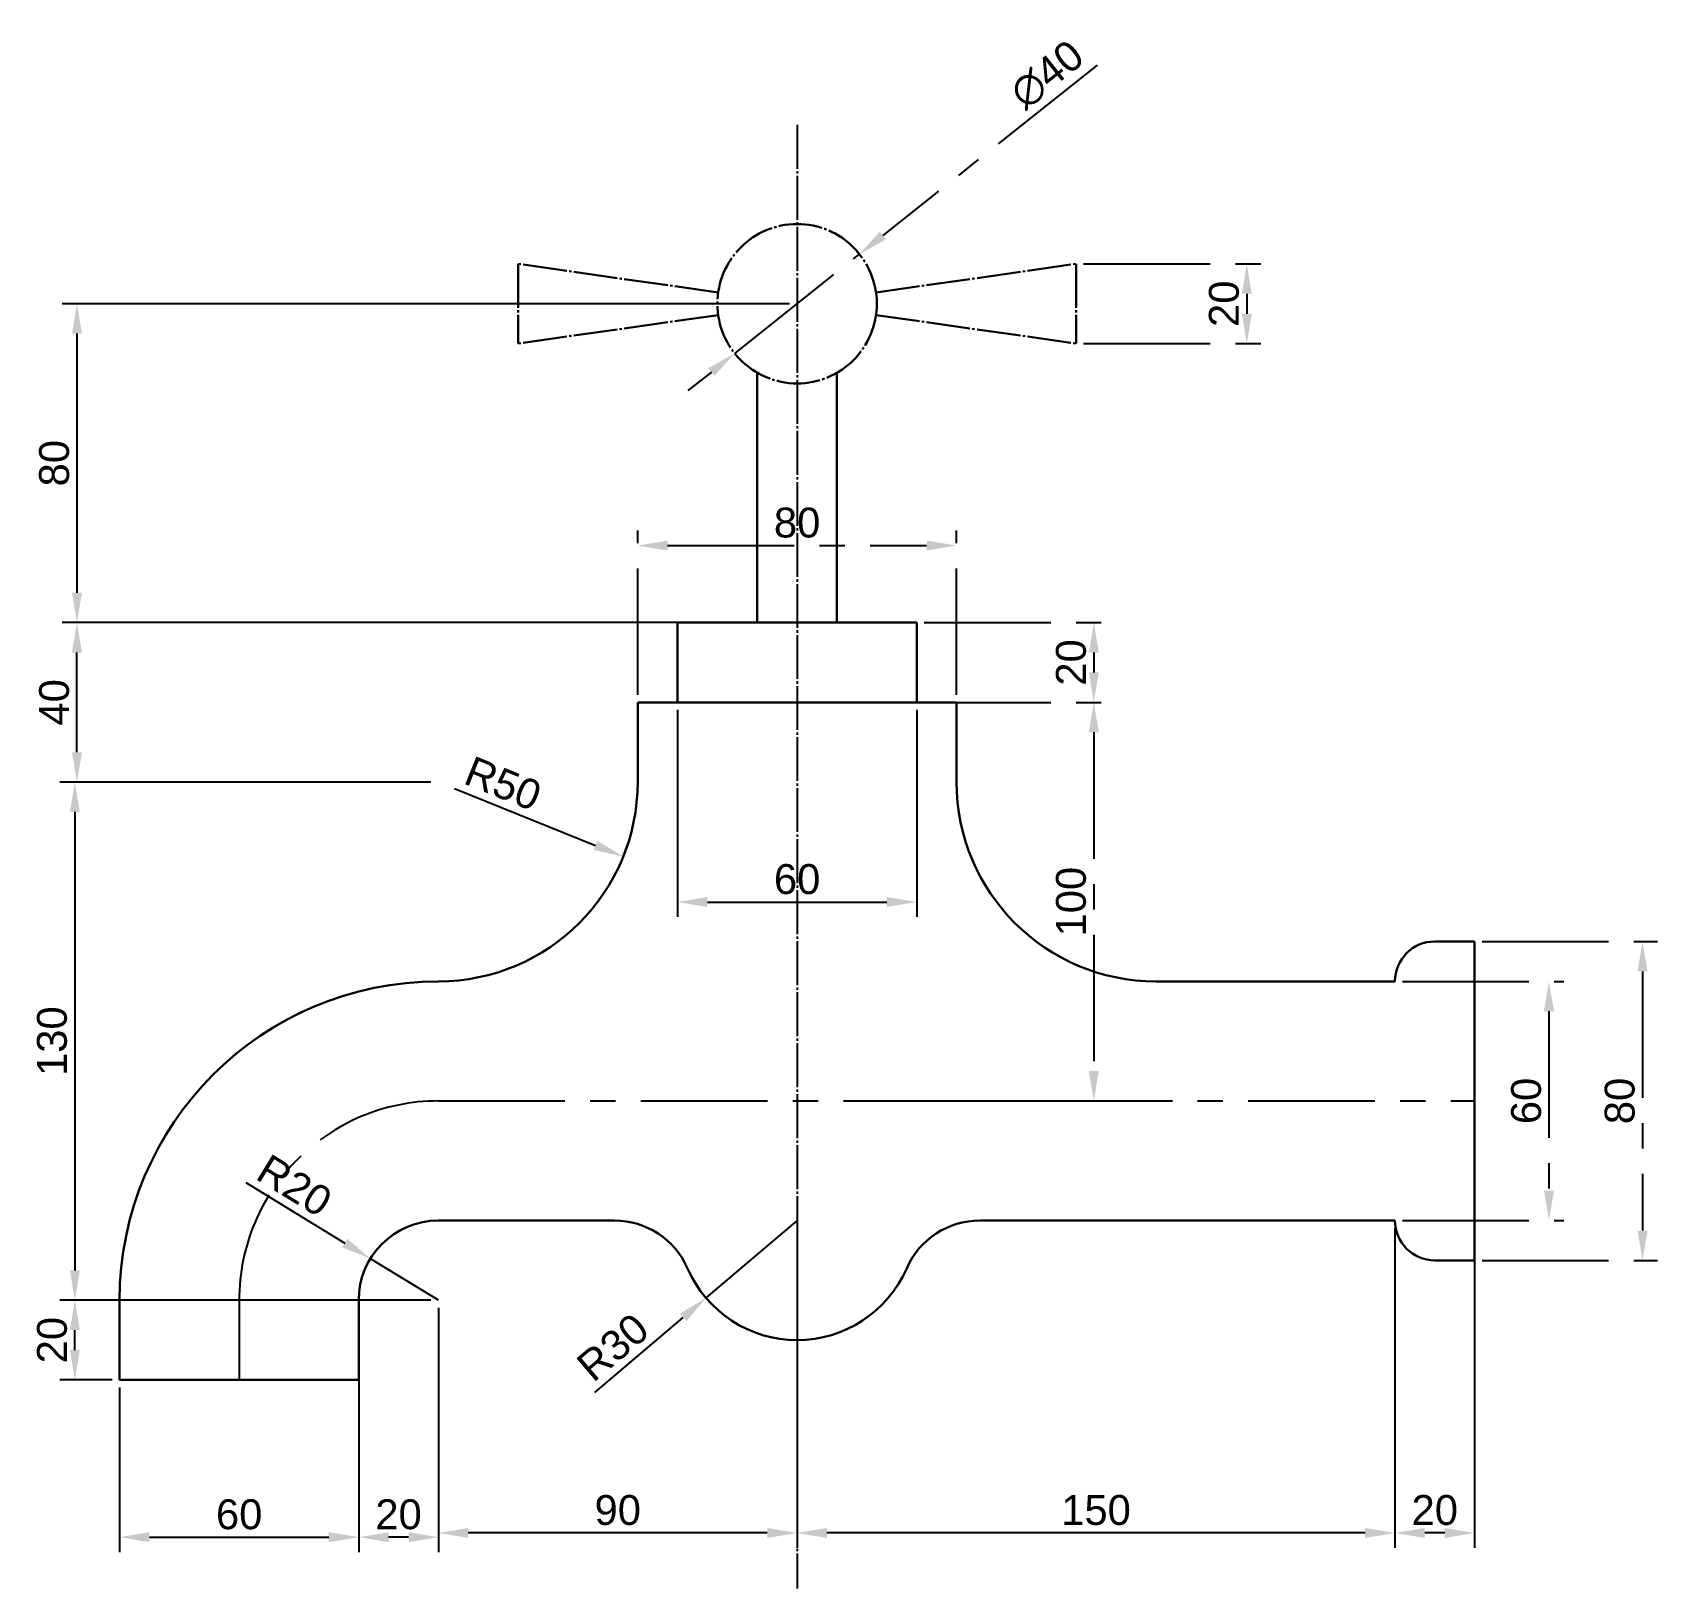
# Model space of a CAD drawing. Header units: millimetres. Extents: x 1235 to 1643, y 1774 to 2164.
import ezdxf

# ---------------------------------------------------------------- set-up
doc = ezdxf.new("R2010")
doc.units = ezdxf.units.MM
doc.linetypes.add('CENTER', pattern=[50.8, 31.75, -6.35, 6.35, -6.35])
doc.linetypes.add('JIS_08_11', pattern=[12.8, 11, -0.6, 0.6, -0.6])
doc.layers.add('圖層1', color=1, linetype='Continuous')
doc.layers.add('圖層5', color=41, linetype='Continuous')
doc.layers.add('圖層2', color=7, linetype='Continuous', lineweight=30)
doc.styles.get("Standard").update_dxf_attribs({"font": 'arial.ttf'})
doc.dimstyles.new('ISO-25', dxfattribs={"dimscale": 3, "dimtxt": 2.5, "dimasz": 2.5, "dimexe": 1.25, "dimexo": 0.625, "dimtad": 1, "dimtxsty": 'Standard', "dimcen": 2.5, "dimadec": 0, "dimazin": 0, "dimtfac": 1, "dimtmove": 0, "dimatfit": 3, "dimfxl": 1, "dimarcsym": 0})

# ---------------------------------------------------------------- blocks, each defined once
blk = doc.blocks.new('*D14')
at = {"layer": 'Defpoints', "color": 0, "lineweight": -3, "transparency": 16777216}
for p in [(1397.16, 1996.36), (1457.16, 1996.36), (1457.16, 1946.27)]:
    blk.add_point(p, dxfattribs=at)
at = {"layer": '圖層5', "color": 0, "lineweight": -2, "transparency": 16777216}
for p, q in [((1397.16, 1994.48), (1397.16, 1942.52)), ((1457.16, 1994.48), (1457.16, 1942.52)), ((1404.66, 1946.27), (1449.66, 1946.27))]:
    blk.add_line(p, q, dxfattribs=at)
at = {"layer": '圖層5', "color": 0, "lineweight": -3, "transparency": 16777216}
for points in [[(1404.66, 1947.52), (1404.66, 1945.02), (1397.16, 1946.27)], [(1449.66, 1947.52), (1449.66, 1945.02), (1457.16, 1946.27)]]:
    blk.add_solid(points, dxfattribs=at)
at = {"layer": '圖層5', "color": 0, "lineweight": -3, "transparency": 16777216, "insert": (1427.16, 1951.98), "char_height": 7.5, "attachment_point": 5}
blk.add_mtext('60', dxfattribs=at)
blk = doc.blocks.new('*D15')
at = {"layer": 'Defpoints', "color": 0, "linetype": 'CENTER', "lineweight": -3, "transparency": 16777216}
for p in [(1442.81, 2108.81), (1411.51, 2083.9)]:
    blk.add_point(p, dxfattribs=at)
at = {"layer": '圖層5', "color": 0, "linetype": 'CENTER', "lineweight": -2, "transparency": 16777216}
for p, q in [((1502.42, 2156.25), (1448.68, 2113.48)), ((1411.51, 2083.9), (1442.81, 2108.81)), ((1405.64, 2079.23), (1399.78, 2074.56))]:
    blk.add_line(p, q, dxfattribs=at)
at = {"layer": '圖層5', "color": 0, "linetype": 'CENTER', "lineweight": -3, "transparency": 16777216}
for points in [[(1447.9, 2114.46), (1449.46, 2112.5), (1442.81, 2108.81)], [(1404.87, 2080.21), (1406.42, 2078.26), (1411.51, 2083.9)]]:
    blk.add_solid(points, dxfattribs=at)
at = {"layer": '圖層5', "color": 0, "linetype": 'CENTER', "lineweight": -3, "transparency": 16777216, "insert": (1489.88, 2153.83), "char_height": 7.5, "attachment_point": 5, "rotation": 38.5144}
blk.add_mtext('∅40', dxfattribs=at)
blk = doc.blocks.new('*D16')
at = {"layer": 'Defpoints', "color": 0, "linetype": 'CENTER', "lineweight": -3, "transparency": 16777216}
for p in [(1497.16, 2106.36), (1497.16, 2086.36), (1539.99, 2086.36)]:
    blk.add_point(p, dxfattribs=at)
at = {"layer": '圖層5', "color": 0, "linetype": 'CENTER', "lineweight": -2, "transparency": 16777216}
for p, q in [((1499.04, 2106.36), (1543.74, 2106.36)), ((1539.99, 2098.86), (1539.99, 2093.86)), ((1499.04, 2086.36), (1543.74, 2086.36))]:
    blk.add_line(p, q, dxfattribs=at)
at = {"layer": '圖層5', "color": 0, "linetype": 'CENTER', "lineweight": -3, "transparency": 16777216}
for points in [[(1538.74, 2098.86), (1541.24, 2098.86), (1539.99, 2106.36)], [(1538.74, 2093.86), (1541.24, 2093.86), (1539.99, 2086.36)]]:
    blk.add_solid(points, dxfattribs=at)
at = {"layer": '圖層5', "color": 0, "linetype": 'CENTER', "lineweight": -3, "transparency": 16777216, "insert": (1534.29, 2096.36), "char_height": 7.5, "attachment_point": 5, "rotation": 90}
blk.add_mtext('20', dxfattribs=at)
blk = doc.blocks.new('*D17')
at = {"layer": 'Defpoints', "color": 0, "linetype": 'CENTER', "lineweight": -3, "transparency": 16777216}
for p in [(1577.16, 1926.36), (1577.16, 1866.36), (1615.81, 1866.36)]:
    blk.add_point(p, dxfattribs=at)
at = {"layer": '圖層5', "color": 0, "linetype": 'CENTER', "lineweight": -2, "transparency": 16777216}
for p, q in [((1579.04, 1926.36), (1619.56, 1926.36)), ((1615.81, 1918.86), (1615.81, 1873.86)), ((1579.04, 1866.36), (1619.56, 1866.36))]:
    blk.add_line(p, q, dxfattribs=at)
at = {"layer": '圖層5', "color": 0, "linetype": 'CENTER', "lineweight": -3, "transparency": 16777216}
for points in [[(1614.56, 1918.86), (1617.06, 1918.86), (1615.81, 1926.36)], [(1614.56, 1873.86), (1617.06, 1873.86), (1615.81, 1866.36)]]:
    blk.add_solid(points, dxfattribs=at)
at = {"layer": '圖層5', "color": 0, "linetype": 'CENTER', "lineweight": -3, "transparency": 16777216, "insert": (1610.11, 1896.36), "char_height": 7.5, "attachment_point": 5, "rotation": 90}
blk.add_mtext('60', dxfattribs=at)
blk = doc.blocks.new('*D18')
at = {"layer": 'Defpoints', "color": 0, "linetype": 'CENTER', "lineweight": -3, "transparency": 16777216}
for p in [(1597.16, 1936.36), (1597.16, 1856.36), (1639.29, 1856.36)]:
    blk.add_point(p, dxfattribs=at)
at = {"layer": '圖層5', "color": 0, "linetype": 'CENTER', "lineweight": -2, "transparency": 16777216}
for p, q in [((1599.04, 1936.36), (1643.04, 1936.36)), ((1639.29, 1928.86), (1639.29, 1863.86)), ((1599.04, 1856.36), (1643.04, 1856.36))]:
    blk.add_line(p, q, dxfattribs=at)
at = {"layer": '圖層5', "color": 0, "linetype": 'CENTER', "lineweight": -3, "transparency": 16777216}
for points in [[(1638.04, 1928.86), (1640.54, 1928.86), (1639.29, 1936.36)], [(1638.04, 1863.86), (1640.54, 1863.86), (1639.29, 1856.36)]]:
    blk.add_solid(points, dxfattribs=at)
at = {"layer": '圖層5', "color": 0, "linetype": 'CENTER', "lineweight": -3, "transparency": 16777216, "insert": (1633.59, 1896.36), "char_height": 7.5, "attachment_point": 5, "rotation": 90}
blk.add_mtext('80', dxfattribs=at)
blk = doc.blocks.new('*D19')
at = {"layer": 'Defpoints', "color": 0, "lineweight": -3, "transparency": 16777216}
for p in [(1245.94, 1846.36), (1257.16, 1846.36), (1257.16, 1826.36)]:
    blk.add_point(p, dxfattribs=at)
at = {"layer": '圖層5', "color": 0, "lineweight": -2, "transparency": 16777216}
for p, q in [((1255.29, 1846.36), (1242.19, 1846.36)), ((1245.94, 1833.86), (1245.94, 1838.86)), ((1255.29, 1826.36), (1242.19, 1826.36))]:
    blk.add_line(p, q, dxfattribs=at)
at = {"layer": '圖層5', "color": 0, "lineweight": -3, "transparency": 16777216}
for points in [[(1244.69, 1838.86), (1247.19, 1838.86), (1245.94, 1846.36)], [(1244.69, 1833.86), (1247.19, 1833.86), (1245.94, 1826.36)]]:
    blk.add_solid(points, dxfattribs=at)
at = {"layer": '圖層5', "color": 0, "lineweight": -3, "transparency": 16777216, "insert": (1240.24, 1836.36), "char_height": 7.5, "attachment_point": 5, "rotation": 90}
blk.add_mtext('20', dxfattribs=at)
blk = doc.blocks.new('*D20')
at = {"layer": 'Defpoints', "color": 0, "linetype": 'CENTER', "lineweight": -3, "transparency": 16777216}
for p in [(1467.16, 2035.7), (1387.16, 1996.36), (1467.16, 1996.36)]:
    blk.add_point(p, dxfattribs=at)
at = {"layer": '圖層5', "color": 0, "linetype": 'CENTER', "lineweight": -2, "transparency": 16777216}
for p, q in [((1387.16, 1998.23), (1387.16, 2039.45)), ((1467.16, 1998.23), (1467.16, 2039.45)), ((1394.66, 2035.7), (1459.66, 2035.7))]:
    blk.add_line(p, q, dxfattribs=at)
at = {"layer": '圖層5', "color": 0, "linetype": 'CENTER', "lineweight": -3, "transparency": 16777216}
for points in [[(1394.66, 2036.95), (1394.66, 2034.45), (1387.16, 2035.7)], [(1459.66, 2036.95), (1459.66, 2034.45), (1467.16, 2035.7)]]:
    blk.add_solid(points, dxfattribs=at)
at = {"layer": '圖層5', "color": 0, "linetype": 'CENTER', "lineweight": -3, "transparency": 16777216, "insert": (1427.16, 2041.41), "char_height": 7.5, "attachment_point": 5}
blk.add_mtext('80', dxfattribs=at)
blk = doc.blocks.new('*D21')
at = {"layer": 'Defpoints', "color": 0, "linetype": 'CENTER', "lineweight": -3, "transparency": 16777216}
for p in [(1457.16, 1996.36), (1457.16, 1896.36), (1501.61, 1896.36)]:
    blk.add_point(p, dxfattribs=at)
at = {"layer": '圖層5', "color": 0, "linetype": 'CENTER', "lineweight": -2, "transparency": 16777216}
for p, q in [((1459.04, 1996.36), (1505.36, 1996.36)), ((1501.61, 1988.86), (1501.61, 1903.86)), ((1459.04, 1896.36), (1505.36, 1896.36))]:
    blk.add_line(p, q, dxfattribs=at)
at = {"layer": '圖層5', "color": 0, "linetype": 'CENTER', "lineweight": -3, "transparency": 16777216}
for points in [[(1500.36, 1988.86), (1502.86, 1988.86), (1501.61, 1996.36)], [(1500.36, 1903.86), (1502.86, 1903.86), (1501.61, 1896.36)]]:
    blk.add_solid(points, dxfattribs=at)
at = {"layer": '圖層5', "color": 0, "linetype": 'CENTER', "lineweight": -3, "transparency": 16777216, "insert": (1495.91, 1946.36), "char_height": 7.5, "attachment_point": 5, "rotation": 90}
blk.add_mtext('100', dxfattribs=at)
blk = doc.blocks.new('*D22')
at = {"layer": 'Defpoints', "color": 0, "linetype": 'CENTER', "lineweight": -3, "transparency": 16777216}
for p in [(1457.16, 2016.36), (1457.16, 1996.36), (1501.61, 1996.36)]:
    blk.add_point(p, dxfattribs=at)
at = {"layer": '圖層5', "color": 0, "linetype": 'CENTER', "lineweight": -2, "transparency": 16777216}
for p, q in [((1459.04, 2016.36), (1505.36, 2016.36)), ((1501.61, 2008.86), (1501.61, 2003.86)), ((1459.04, 1996.36), (1505.36, 1996.36))]:
    blk.add_line(p, q, dxfattribs=at)
at = {"layer": '圖層5', "color": 0, "linetype": 'CENTER', "lineweight": -3, "transparency": 16777216}
for points in [[(1500.36, 2008.86), (1502.86, 2008.86), (1501.61, 2016.36)], [(1500.36, 2003.86), (1502.86, 2003.86), (1501.61, 1996.36)]]:
    blk.add_solid(points, dxfattribs=at)
at = {"layer": '圖層5', "color": 0, "linetype": 'CENTER', "lineweight": -3, "transparency": 16777216, "insert": (1495.91, 2006.36), "char_height": 7.5, "attachment_point": 5, "rotation": 90}
blk.add_mtext('20', dxfattribs=at)
blk = doc.blocks.new('*D23')
at = {"layer": 'Defpoints', "color": 0, "lineweight": -3, "transparency": 16777216}
for p in [(1337.16, 1976.36), (1245.94, 1846.36), (1337.16, 1846.36)]:
    blk.add_point(p, dxfattribs=at)
at = {"layer": '圖層5', "color": 0, "lineweight": -2, "transparency": 16777216}
for p, q in [((1335.29, 1976.36), (1242.19, 1976.36)), ((1245.94, 1968.86), (1245.94, 1853.86)), ((1335.29, 1846.36), (1242.19, 1846.36))]:
    blk.add_line(p, q, dxfattribs=at)
at = {"layer": '圖層5', "color": 0, "lineweight": -3, "transparency": 16777216}
for points in [[(1244.69, 1968.86), (1247.19, 1968.86), (1245.94, 1976.36)], [(1244.69, 1853.86), (1247.19, 1853.86), (1245.94, 1846.36)]]:
    blk.add_solid(points, dxfattribs=at)
at = {"layer": '圖層5', "color": 0, "lineweight": -3, "transparency": 16777216, "insert": (1240.23, 1911.36), "char_height": 7.5, "attachment_point": 5, "rotation": 90}
blk.add_mtext('130', dxfattribs=at)
blk = doc.blocks.new('*D24')
at = {"layer": 'Defpoints', "color": 0, "lineweight": -3, "transparency": 16777216}
for p in [(1246.47, 2016.36), (1337.16, 2016.36), (1337.16, 1976.36)]:
    blk.add_point(p, dxfattribs=at)
at = {"layer": '圖層5', "color": 0, "lineweight": -2, "transparency": 16777216}
for p, q in [((1335.29, 2016.36), (1242.72, 2016.36)), ((1246.47, 1983.86), (1246.47, 2008.86)), ((1335.29, 1976.36), (1242.72, 1976.36))]:
    blk.add_line(p, q, dxfattribs=at)
at = {"layer": '圖層5', "color": 0, "lineweight": -3, "transparency": 16777216}
for points in [[(1245.22, 2008.86), (1247.72, 2008.86), (1246.47, 2016.36)], [(1245.22, 1983.86), (1247.72, 1983.86), (1246.47, 1976.36)]]:
    blk.add_solid(points, dxfattribs=at)
at = {"layer": '圖層5', "color": 0, "lineweight": -3, "transparency": 16777216, "insert": (1240.77, 1996.36), "char_height": 7.5, "attachment_point": 5, "rotation": 90}
blk.add_mtext('40', dxfattribs=at)
blk = doc.blocks.new('*D25')
at = {"layer": 'Defpoints', "color": 0, "lineweight": -3, "transparency": 16777216}
for p in [(1427.16, 2096.36), (1246.47, 2016.36), (1427.16, 2016.36)]:
    blk.add_point(p, dxfattribs=at)
at = {"layer": '圖層5', "color": 0, "lineweight": -2, "transparency": 16777216}
for p, q in [((1425.29, 2096.36), (1242.72, 2096.36)), ((1246.47, 2088.86), (1246.47, 2023.86)), ((1425.29, 2016.36), (1242.72, 2016.36))]:
    blk.add_line(p, q, dxfattribs=at)
at = {"layer": '圖層5', "color": 0, "lineweight": -3, "transparency": 16777216}
for points in [[(1245.22, 2088.86), (1247.72, 2088.86), (1246.47, 2096.36)], [(1245.22, 2023.86), (1247.72, 2023.86), (1246.47, 2016.36)]]:
    blk.add_solid(points, dxfattribs=at)
at = {"layer": '圖層5', "color": 0, "lineweight": -3, "transparency": 16777216, "insert": (1240.77, 2056.36), "char_height": 7.5, "attachment_point": 5, "rotation": 90}
blk.add_mtext('80', dxfattribs=at)
blk = doc.blocks.new('*D26')
at = {"layer": 'Defpoints', "color": 0, "lineweight": -3, "transparency": 16777216}
for p in [(1257.16, 1826.36), (1317.16, 1826.36), (1317.16, 1786.92)]:
    blk.add_point(p, dxfattribs=at)
at = {"layer": '圖層5', "color": 0, "lineweight": -2, "transparency": 16777216}
for p, q in [((1257.16, 1824.48), (1257.16, 1783.17)), ((1317.16, 1824.48), (1317.16, 1783.17)), ((1264.66, 1786.92), (1309.66, 1786.92))]:
    blk.add_line(p, q, dxfattribs=at)
at = {"layer": '圖層5', "color": 0, "lineweight": -3, "transparency": 16777216}
for points in [[(1264.66, 1788.17), (1264.66, 1785.67), (1257.16, 1786.92)], [(1309.66, 1788.17), (1309.66, 1785.67), (1317.16, 1786.92)]]:
    blk.add_solid(points, dxfattribs=at)
at = {"layer": '圖層5', "color": 0, "lineweight": -3, "transparency": 16777216, "insert": (1287.16, 1792.62), "char_height": 7.5, "attachment_point": 5}
blk.add_mtext('60', dxfattribs=at)
blk = doc.blocks.new('*D27')
at = {"layer": 'Defpoints', "color": 0, "lineweight": -3, "transparency": 16777216}
for p in [(1317.16, 1846.36), (1337.16, 1846.36), (1317.16, 1786.92)]:
    blk.add_point(p, dxfattribs=at)
at = {"layer": '圖層5', "color": 0, "lineweight": -2, "transparency": 16777216}
for p, q in [((1317.16, 1844.48), (1317.16, 1783.17)), ((1337.16, 1844.48), (1337.16, 1783.17)), ((1329.66, 1786.92), (1324.66, 1786.92))]:
    blk.add_line(p, q, dxfattribs=at)
at = {"layer": '圖層5', "color": 0, "lineweight": -3, "transparency": 16777216}
for points in [[(1324.66, 1788.17), (1324.66, 1785.67), (1317.16, 1786.92)], [(1329.66, 1788.17), (1329.66, 1785.67), (1337.16, 1786.92)]]:
    blk.add_solid(points, dxfattribs=at)
at = {"layer": '圖層5', "color": 0, "lineweight": -3, "transparency": 16777216, "insert": (1327.16, 1792.62), "char_height": 7.5, "attachment_point": 5}
blk.add_mtext('20', dxfattribs=at)
blk = doc.blocks.new('*D28')
at = {"layer": 'Defpoints', "color": 0, "lineweight": -3, "transparency": 16777216}
for p in [(1337.16, 1836.36), (1427.16, 1836.36), (1337.16, 1787.98)]:
    blk.add_point(p, dxfattribs=at)
at = {"layer": '圖層5', "color": 0, "lineweight": -2, "transparency": 16777216}
for p, q in [((1337.16, 1834.48), (1337.16, 1784.23)), ((1427.16, 1834.48), (1427.16, 1784.23)), ((1419.66, 1787.98), (1344.66, 1787.98))]:
    blk.add_line(p, q, dxfattribs=at)
at = {"layer": '圖層5', "color": 0, "lineweight": -3, "transparency": 16777216}
for points in [[(1344.66, 1789.23), (1344.66, 1786.73), (1337.16, 1787.98)], [(1419.66, 1789.23), (1419.66, 1786.73), (1427.16, 1787.98)]]:
    blk.add_solid(points, dxfattribs=at)
at = {"layer": '圖層5', "color": 0, "lineweight": -3, "transparency": 16777216, "insert": (1382.16, 1793.69), "char_height": 7.5, "attachment_point": 5}
blk.add_mtext('90', dxfattribs=at)
blk = doc.blocks.new('*D29')
at = {"layer": 'Defpoints', "color": 0, "lineweight": -3, "transparency": 16777216}
for p in [(1427.16, 1866.36), (1577.16, 1866.36), (1427.16, 1787.98)]:
    blk.add_point(p, dxfattribs=at)
at = {"layer": '圖層5', "color": 0, "lineweight": -2, "transparency": 16777216}
for p, q in [((1427.16, 1864.48), (1427.16, 1784.23)), ((1577.16, 1864.48), (1577.16, 1784.23)), ((1569.66, 1787.98), (1434.66, 1787.98))]:
    blk.add_line(p, q, dxfattribs=at)
at = {"layer": '圖層5', "color": 0, "lineweight": -3, "transparency": 16777216}
for points in [[(1434.66, 1789.23), (1434.66, 1786.73), (1427.16, 1787.98)], [(1569.66, 1789.23), (1569.66, 1786.73), (1577.16, 1787.98)]]:
    blk.add_solid(points, dxfattribs=at)
at = {"layer": '圖層5', "color": 0, "lineweight": -3, "transparency": 16777216, "insert": (1502.16, 1793.69), "char_height": 7.5, "attachment_point": 5}
blk.add_mtext('150', dxfattribs=at)
blk = doc.blocks.new('*D30')
at = {"layer": 'Defpoints', "color": 0, "lineweight": -3, "transparency": 16777216}
for p in [(1577.16, 1866.36), (1597.16, 1866.36), (1577.16, 1787.98)]:
    blk.add_point(p, dxfattribs=at)
at = {"layer": '圖層5', "color": 0, "lineweight": -2, "transparency": 16777216}
for p, q in [((1577.16, 1864.48), (1577.16, 1784.23)), ((1597.16, 1864.48), (1597.16, 1784.23)), ((1589.66, 1787.98), (1584.66, 1787.98))]:
    blk.add_line(p, q, dxfattribs=at)
at = {"layer": '圖層5', "color": 0, "lineweight": -3, "transparency": 16777216}
for points in [[(1584.66, 1789.23), (1584.66, 1786.73), (1577.16, 1787.98)], [(1589.66, 1789.23), (1589.66, 1786.73), (1597.16, 1787.98)]]:
    blk.add_solid(points, dxfattribs=at)
at = {"layer": '圖層5', "color": 0, "lineweight": -3, "transparency": 16777216, "insert": (1587.16, 1793.69), "char_height": 7.5, "attachment_point": 5}
blk.add_mtext('20', dxfattribs=at)
blk = doc.blocks.new('*D31')
at = {"layer": 'Defpoints', "color": 0, "lineweight": -3, "transparency": 16777216}
for p in [(1337.16, 1976.36), (1383.54, 1957.67)]:
    blk.add_point(p, dxfattribs=at)
at = {"layer": '圖層5', "color": 0, "lineweight": -2, "transparency": 16777216}
blk.add_line((1341.21, 1974.73), (1376.58, 1960.47), dxfattribs=at)
at = {"layer": '圖層5', "color": 0, "lineweight": -3, "transparency": 16777216}
blk.add_solid([(1377.05, 1961.63), (1376.11, 1959.31), (1383.54, 1957.67)], dxfattribs=at)
at = {"layer": '圖層5', "color": 0, "lineweight": -3, "transparency": 16777216, "insert": (1353.38, 1975.97), "char_height": 7.5, "attachment_point": 5, "rotation": 338.047}
blk.add_mtext('R50', dxfattribs=at)
blk = doc.blocks.new('*D32')
at = {"layer": 'Defpoints', "color": 0, "lineweight": -3, "transparency": 16777216}
for p in [(1427.16, 1866.36), (1404.3, 1846.93)]:
    blk.add_point(p, dxfattribs=at)
at = {"layer": '圖層5', "color": 0, "lineweight": -2, "transparency": 16777216}
for p, q in [((1427.16, 1866.36), (1404.3, 1846.93)), ((1376.38, 1823.2), (1398.59, 1842.07))]:
    blk.add_line(p, q, dxfattribs=at)
at = {"layer": '圖層5', "color": 0, "lineweight": -3, "transparency": 16777216}
blk.add_solid([(1397.78, 1843.03), (1399.4, 1841.12), (1404.3, 1846.93)], dxfattribs=at)
at = {"layer": '圖層5', "color": 0, "lineweight": -3, "transparency": 16777216, "insert": (1380.93, 1834.56), "char_height": 7.5, "attachment_point": 5, "rotation": 40.3603}
blk.add_mtext('R30', dxfattribs=at)
blk = doc.blocks.new('*D33')
at = {"layer": 'Defpoints', "color": 0, "lineweight": -3, "transparency": 16777216}
for p in [(1320.1, 1856.79), (1337.16, 1846.36)]:
    blk.add_point(p, dxfattribs=at)
at = {"layer": '圖層5', "color": 0, "lineweight": -2, "transparency": 16777216}
for p, q in [((1288.83, 1875.9), (1313.7, 1860.7)), ((1337.16, 1846.36), (1320.1, 1856.79))]:
    blk.add_line(p, q, dxfattribs=at)
at = {"layer": '圖層5', "color": 0, "lineweight": -3, "transparency": 16777216}
blk.add_solid([(1314.35, 1861.77), (1313.05, 1859.63), (1320.1, 1856.79)], dxfattribs=at)
at = {"layer": '圖層5', "color": 0, "lineweight": -3, "transparency": 16777216, "insert": (1301.04, 1875.12), "char_height": 7.5, "attachment_point": 5, "rotation": 328.5652}
blk.add_mtext('R20', dxfattribs=at)

msp = doc.modelspace()

# ---------------------------------------------------------------- linework, layer by layer
at = {"layer": '圖層1', "linetype": 'JIS_08_11'}
msp.add_line((1427.161, 2141.234), (1427.161, 1774.05), dxfattribs=at)
at = {"layer": '圖層1', "linetype": 'CENTER'}
msp.add_arc((1337.161, 1846.358), 50, 90, 180, dxfattribs=at)
at = {"layer": '圖層2', "color": 0, "linetype": 'JIS_08_11'}
for p, q in [((1357.161, 2106.358), (1357.161, 2086.358)), ((1407.362, 2099.187), (1357.161, 2106.358)), ((1446.96, 2099.187), (1497.161, 2106.358)), ((1497.161, 2106.358), (1497.161, 2086.358)), ((1407.362, 2093.53), (1357.161, 2086.358)), ((1446.96, 2093.53), (1497.161, 2086.358))]:
    msp.add_line(p, q, dxfattribs=at)
at = {"layer": '圖層2', "color": 0}
for p, q in [((1417.161, 2016.358), (1417.161, 2079.038)), ((1437.161, 2016.358), (1437.161, 2079.038)), ((1427.161, 2016.358), (1397.161, 2016.358)), ((1397.161, 2016.358), (1397.161, 1996.358)), ((1427.161, 2016.358), (1457.161, 2016.358)), ((1457.161, 2016.358), (1457.161, 1996.358)), ((1387.161, 1996.358), (1467.161, 1996.358)), ((1387.161, 1996.358), (1387.161, 1976.358)), ((1467.161, 1996.358), (1467.161, 1976.358)), ((1587.161, 1936.358), (1597.161, 1936.358)), ((1597.161, 1856.358), (1597.161, 1936.358)), ((1577.161, 1926.358), (1517.161, 1926.358)), ((1337.161, 1866.358), (1381.336, 1866.358)), ((1577.161, 1866.358), (1472.987, 1866.358)), ((1587.161, 1856.358), (1597.161, 1856.358)), ((1257.161, 1826.358), (1257.161, 1846.358)), ((1317.161, 1826.358), (1317.161, 1846.358)), ((1257.161, 1826.358), (1317.161, 1826.358))]:
    msp.add_line(p, q, dxfattribs=at)
at = {"layer": '圖層2', "color": 242, "linetype": 'CENTER', "lineweight": -3, "true_color": 0xcd2027}
for p, q in [((1337.161, 1896.358), (1597.161, 1896.358)), ((1287.161, 1846.358), (1287.161, 1826.358))]:
    msp.add_line(p, q, dxfattribs=at)
at = {"layer": '圖層2', "color": 0, "linetype": 'JIS_08_11'}
msp.add_circle((1427.161, 2096.358), 20, dxfattribs=at)
at = {"layer": '圖層2', "color": 0}
for centre, radius, start, end in [((1337.161, 1976.358), 50, 270, 0), ((1517.161, 1976.358), 50, 180, 270), ((1587.161, 1926.358), 10, 90, 180), ((1337.161, 1846.358), 80, 90, 180), ((1337.161, 1846.358), 20, 90, 180), ((1381.336, 1846.358), 20, 23.57818, 90), ((1472.987, 1846.358), 20, 90, 156.42182), ((1587.161, 1866.358), 10, 180, 270), ((1427.161, 1866.358), 30, 203.57818, 270), ((1427.161, 1866.358), 30, 270, 336.42182)]:
    msp.add_arc(centre, radius, start, end, dxfattribs=at)

# ---------------------------------------------------------------- dimensions: what is measured, and where the dimension line sits
at = {"layer": '圖層5', "linetype": 'CENTER', "lineweight": -3}
dim = msp.add_diameter_dim_2p(p1=(1411.512, 2083.904), p2=(1442.81, 2108.813), dimstyle='ISO-25', dxfattribs=at)
dim.commit()
dim.dimension.update_dxf_attribs({"geometry": '*D15', "text_midpoint": (1493.563, 2149.204), "dimtype": 163})
for base, p1, p2, picture, middle in [((1539.995, 2086.358), (1497.161, 2106.358), (1497.161, 2086.358), '*D16', (1534.29, 2096.358)), ((1501.612, 1896.358), (1457.161, 1996.358), (1457.161, 1896.358), '*D21', (1495.908, 1946.358)), ((1639.294, 1856.358), (1597.161, 1936.358), (1597.161, 1856.358), '*D18', (1633.589, 1896.358)), ((1615.811, 1866.358), (1577.161, 1926.358), (1577.161, 1866.358), '*D17', (1610.107, 1896.358))]:
    dim = msp.add_linear_dim(base=base, p1=p1, p2=p2, angle=90, dimstyle='ISO-25', dxfattribs=at)
    dim.commit()
    dim.dimension.update_dxf_attribs({"geometry": picture, "text_midpoint": middle})
at = {"layer": '圖層5', "lineweight": -3}
for base, p1, p2, picture, middle in [((1246.47, 2016.358), (1427.161, 2096.358), (1427.161, 2016.358), '*D25', (1240.766, 2056.358)), ((1246.47, 2016.358), (1337.161, 1976.358), (1337.161, 2016.358), '*D24', (1240.766, 1996.358)), ((1245.94, 1846.358), (1337.161, 1976.358), (1337.161, 1846.358), '*D23', (1240.233, 1911.358)), ((1245.94, 1846.358), (1257.161, 1826.358), (1257.161, 1846.358), '*D19', (1240.235, 1836.358))]:
    dim = msp.add_linear_dim(base=base, p1=p1, p2=p2, angle=90, dimstyle='ISO-25', dxfattribs=at)
    dim.commit()
    dim.dimension.update_dxf_attribs({"geometry": picture, "text_midpoint": middle})
at = {"layer": '圖層5', "linetype": 'CENTER', "lineweight": -3}
dim = msp.add_linear_dim(base=(1467.161, 2035.703), p1=(1387.161, 1996.358), p2=(1467.161, 1996.358), dimstyle='ISO-25', dxfattribs=at)
dim.commit()
dim.dimension.update_dxf_attribs({"geometry": '*D20', "text_midpoint": (1427.161, 2041.407)})
dim = msp.add_aligned_dim(p1=(1457.161, 2016.358), p2=(1457.161, 1996.358), distance=44.451, dimstyle='ISO-25', dxfattribs=at)
dim.commit()
dim.dimension.update_dxf_attribs({"geometry": '*D22', "text_midpoint": (1495.908, 2006.358)})
at = {"layer": '圖層5', "lineweight": -3}
for base, p1, p2, picture, middle in [((1457.161, 1946.274), (1397.161, 1996.358), (1457.161, 1996.358), '*D14', (1427.161, 1951.978)), ((1427.161, 1787.985), (1577.161, 1866.358), (1427.161, 1866.358), '*D29', (1502.161, 1793.689)), ((1577.161, 1787.985), (1597.161, 1866.358), (1577.161, 1866.358), '*D30', (1587.161, 1793.689)), ((1317.161, 1786.918), (1337.161, 1846.358), (1317.161, 1846.358), '*D27', (1327.161, 1792.622)), ((1337.161, 1787.985), (1427.161, 1836.358), (1337.161, 1836.358), '*D28', (1382.161, 1793.689)), ((1317.161, 1786.918), (1257.161, 1826.358), (1317.161, 1826.358), '*D26', (1287.161, 1792.622))]:
    dim = msp.add_linear_dim(base=base, p1=p1, p2=p2, dimstyle='ISO-25', dxfattribs=at)
    dim.commit()
    dim.dimension.update_dxf_attribs({"geometry": picture, "text_midpoint": middle})
dim = msp.add_radius_dim(center=(1337.161, 1976.358), mpoint=(1383.536, 1957.666), dimstyle='ISO-25', dxfattribs=at)
dim.commit()
dim.dimension.update_dxf_attribs({"geometry": '*D31', "text_midpoint": (1351.247, 1970.681), "dimtype": 164})
for center, mpoint, picture, middle in [((1337.161, 1846.358), (1320.097, 1856.789), '*D33', (1301.039, 1875.123)), ((1427.161, 1866.358), (1404.302, 1846.931), '*D32', (1380.929, 1834.557))]:
    dim = msp.add_radius_dim(center=center, mpoint=mpoint, dimstyle='ISO-25', dxfattribs=at)
    dim.commit()
    dim.dimension.update_dxf_attribs({"geometry": picture, "text_midpoint": middle})

doc.saveas('drawing.dxf')
